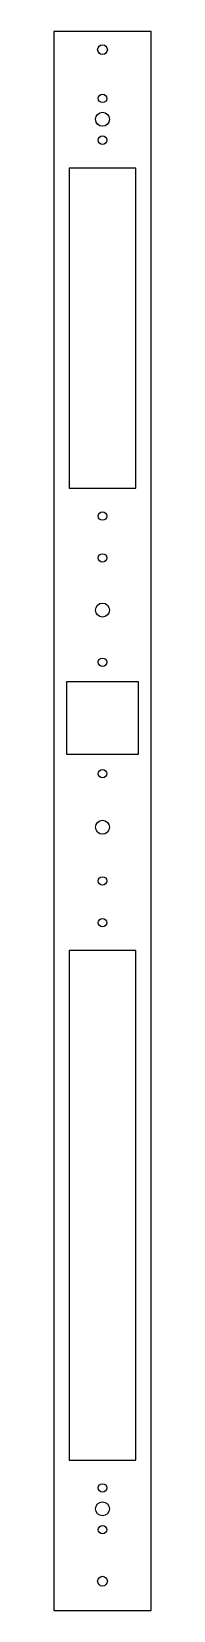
# Model space of a CAD drawing. Header units: millimetres. Extents: x 122 to 157, y -176 to 391.
import ezdxf

# ---------------------------------------------------------------- set-up
doc = ezdxf.new("R2010")
doc.units = ezdxf.units.MM

msp = doc.modelspace()

# ---------------------------------------------------------------- linework, layer by layer
at = {"color": 7, "linetype": 'Continuous', "lineweight": 25}
for p, q in [((157.2, 391.45), (122.2, 391.45)), ((122.2, 391.45), (122.2, -175.55)), ((157.2, -175.55), (157.2, 391.45)), ((151.7, 342.45), (127.7, 342.45)), ((127.7, 342.45), (127.7, 227.45)), ((151.7, 227.45), (151.7, 342.45)), ((127.7, 227.45), (151.7, 227.45)), ((152.7, 157.95), (126.7, 157.95)), ((126.7, 157.95), (126.7, 131.95)), ((152.7, 131.95), (152.7, 157.95)), ((126.7, 131.95), (152.7, 131.95)), ((151.7, 61.45), (127.7, 61.45)), ((127.7, 61.45), (127.7, -121.55)), ((151.7, -121.55), (151.7, 61.45)), ((127.7, -121.55), (151.7, -121.55)), ((122.2, -175.55), (157.2, -175.55))]:
    msp.add_line(p, q, dxfattribs=at)
for centre, radius in [((139.7, 384.95), 1.75), ((139.7, 367.45), 1.5), ((139.7, 359.95), 2.5), ((139.7, 352.45), 1.5), ((139.7, 217.45), 1.5), ((139.7, 202.45), 1.5), ((139.7, 183.7), 2.5), ((139.7, 164.95), 1.5), ((139.7, 124.95), 1.5), ((139.7, 105.7), 2.5), ((139.7, 86.45), 1.5), ((139.7, 71.45), 1.5), ((139.7, -131.55), 1.5), ((139.7, -139.05), 2.5), ((139.7, -146.55), 1.5), ((139.7, -165.05), 1.75)]:
    msp.add_circle(centre, radius, dxfattribs=at)

doc.saveas('drawing.dxf')
